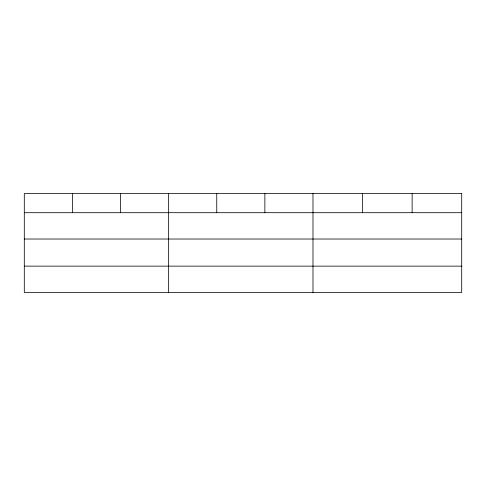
<?xml version="1.0" encoding="UTF-8"?>
<svg xmlns="http://www.w3.org/2000/svg" width="486" height="486" viewBox="0 0 486 486"><rect width="100%" height="100%" fill="white"/><g stroke="black" fill="none" stroke-linecap="round" stroke-linejoin="round"><path stroke-width="0.73" d="M24.3 212.698L461.7 212.698M24.3 239.021L461.7 239.021M24.3 266.14L461.7 266.14M412.128 193.537L412.128 212.698M362.556 193.537L362.556 212.698M312.984 193.537L312.984 292.463M264.87 193.537L264.87 212.698M216.756 193.537L216.756 212.698M168.642 193.537L168.642 292.463M120.528 193.537L120.528 212.698M72.414 193.537L72.414 212.698M461.7 193.537L24.3 193.537L24.3 292.463L461.7 292.463L461.7 193.537"/></g></svg>
